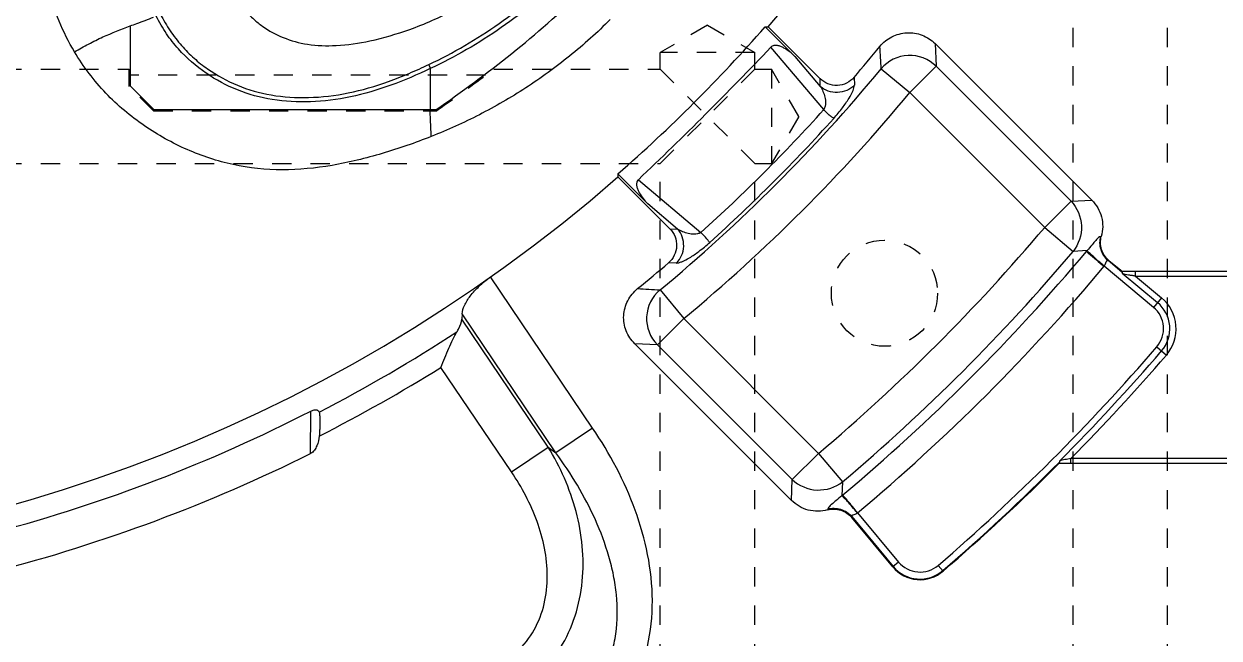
# Model space of a CAD drawing. Header units: millimetres. Extents: x 1540 to 3369, y -3458 to 1222.
# Drawn here: x 2321.8 to 2423.1, y -565 to -512.9 of the extents above; entities that cross this region are included whole.
import ezdxf

# ---------------------------------------------------------------- set-up
doc = ezdxf.new("R2010")
doc.units = ezdxf.units.MM
doc.header["$LTSCALE"] = 16.335
doc.linetypes.add('HIDDEN', pattern=[0.2, 0.1, -0.1])
doc.layers.add('21', color=7, linetype='CONTINUOUS')

msp = doc.modelspace()

# ---------------------------------------------------------------- linework, layer by layer
at = {"layer": '21', "color": 8, "linetype": 'HIDDEN'}
for p, q in [((2410.711, -635.737), (2410.711, -464.737)), ((2418.711, -635.737), (2418.711, -464.737)), ((2379.711, -513.005), (2375.711, -515.314)), ((2379.711, -513.005), (2383.711, -515.314)), ((2383.711, -515.314), (2375.711, -515.314)), ((2375.711, -516.737), (2375.711, -515.314)), ((2383.711, -516.737), (2383.711, -515.314)), ((2084.711, -516.737), (2330.686, -516.737)), ((2330.686, -518.198), (2330.686, -516.738)), ((2360.907, -517.253), (2330.686, -517.253)), ((2361.586, -516.737), (2375.711, -516.737)), ((2375.711, -516.737), (2379.711, -520.737)), ((2383.711, -516.737), (2379.711, -520.737)), ((2383.711, -516.737), (2385.134, -516.737)), ((2387.444, -520.737), (2385.134, -516.737)), ((2385.134, -516.737), (2385.134, -524.737)), ((2332.744, -520.257), (2330.686, -518.198)), ((2332.744, -520.257), (2356.752, -520.257)), ((2375.711, -524.737), (2379.711, -520.737)), ((2383.711, -524.737), (2379.711, -520.737)), ((2387.444, -520.737), (2385.134, -524.737)), ((2084.711, -524.737), (2375.711, -524.737)), ((2375.711, -635.737), (2375.711, -524.737)), ((2383.711, -524.737), (2385.134, -524.737)), ((2383.711, -635.737), (2383.711, -524.737))]:
    msp.add_line(p, q, dxfattribs=at)
at = {"layer": '21', "color": 7, "linetype": 'Continuous'}
for p, q in [((2387.118, -515.663), (2384.599, -513.143)), ((2384.847, -513.142), (2389.246, -517.541)), ((2398.996, -514.563), (2412.279, -527.846)), ((2398.996, -514.563), (2399.09, -516.492)), ((2389.575, -520.164), (2385.081, -514.872)), ((2387.118, -515.663), (2389.271, -518.2)), ((2396.862, -518.72), (2399.09, -516.492)), ((2410.522, -527.923), (2399.09, -516.492)), ((2389.271, -518.2), (2389.246, -517.541)), ((2392.137, -517.427), (2392.158, -518.091)), ((2394.436, -516.709), (2396.862, -518.72)), ((2332.786, -520.157), (2330.786, -518.157)), ((2408.293, -530.152), (2396.862, -518.72)), ((2372.122, -525.624), (2374.642, -528.144)), ((2376.518, -530.269), (2372.121, -525.872)), ((2373.851, -526.107), (2379.14, -530.598)), ((2377.176, -530.295), (2374.642, -528.144)), ((2410.522, -527.923), (2408.293, -530.152)), ((2410.522, -527.923), (2412.279, -527.846)), ((2376.518, -530.269), (2377.176, -530.295)), ((2408.293, -530.152), (2410.7, -532.186)), ((2413.091, -530.917), (2413.041, -530.921)), ((2411.883, -532.123), (2410.7, -532.186)), ((2377.067, -533.181), (2376.404, -533.16)), ((2417.514, -536.936), (2413.339, -533.452)), ((2413.659, -532.964), (2413.733, -532.956)), ((2414.836, -533.942), (2413.659, -532.964)), ((2369.975, -547.17), (2361.327, -534.35)), ((2430.511, -533.882), (2414.848, -533.882)), ((2414.861, -534.038), (2417.855, -536.526)), ((2415.986, -534.279), (2415.986, -533.882)), ((2415.986, -534.279), (2430.511, -534.279)), ((2415.986, -534.279), (2418.196, -536.116)), ((2375.686, -535.459), (2377.697, -537.885)), ((2418.196, -536.116), (2417.514, -536.936)), ((2358.912, -537.491), (2358.881, -537.924)), ((2366.206, -548.784), (2358.881, -537.924)), ((2366.858, -549.272), (2358.912, -537.491)), ((2375.469, -540.113), (2377.697, -537.885)), ((2377.697, -537.885), (2389.128, -549.317)), ((2375.469, -540.113), (2373.54, -540.019)), ((2386.823, -553.302), (2373.54, -540.019)), ((2375.469, -540.113), (2386.9, -551.545)), ((2417.794, -540.284), (2418.602, -540.98)), ((2363.09, -550.886), (2357.116, -542.029)), ((2346.072, -549.335), (2346.079, -545.741)), ((2346.838, -546.177), (2346.838, -547.186)), ((2369.975, -547.17), (2366.858, -549.272)), ((2363.09, -550.886), (2366.206, -548.784)), ((2366.206, -548.784), (2366.858, -549.272)), ((2389.128, -549.317), (2386.9, -551.545)), ((2389.128, -549.317), (2391.162, -551.724)), ((2445.511, -549.759), (2410.514, -549.759)), ((2410.514, -550.156), (2410.514, -549.759)), ((2409.526, -550.156), (2445.511, -550.156)), ((2386.823, -553.302), (2386.9, -551.545)), ((2391.162, -551.724), (2391.1, -552.906)), ((2389.897, -554.064), (2389.893, -554.115)), ((2391.932, -554.757), (2391.941, -554.683)), ((2395.417, -558.95), (2391.932, -554.757)), ((2391.941, -554.683), (2395.458, -558.915)), ((2392.428, -554.363), (2395.912, -558.538)), ((2395.912, -558.538), (2395.417, -558.95)), ((2399.26, -558.817), (2399.681, -559.306))]:
    msp.add_line(p, q, dxfattribs=at)
at = {"layer": '21', "color": 8, "linetype": 'HIDDEN'}
msp.add_circle((2394.711, -535.737), 4.5, dxfattribs=at)
at = {"layer": '21', "color": 7, "linetype": 'Continuous'}
for centre, radius, start, end in [((2284.698, -425.751), 132.914, 318.89166, 343.06632), ((2284.698, -425.751), 132.726, 311.19745, 318.82084), ((2161.679, -302.805), 308.027, 313.53599, 316.49116), ((2284.715, -425.737), 141.233, 319.51753, 320.9025), ((2024.386, -537.973), 370.66, 3.28876, 3.58374), ((2396.862, -518.72), 3.151, 44.99938, 140.33721), ((2284.715, -425.737), 142.53, 309.6622, 320.33721), ((2284.715, -425.737), 145.681, 309.6622, 320.33721), ((2356.459, -474.286), 45.871, 269.68147, 270.32752), ((2283.403, -424.421), 142.966, 312.04011, 317.95641), ((2284.065, -425.083), 143.154, 312.02171, 317.97483), ((2284.698, -425.751), 132.914, 228.88273, 311.12661), ((2284.715, -425.737), 161.784, 310.19475, 319.80459), ((2284.715, -425.737), 164.936, 310.19475, 319.80459), ((2284.715, -425.737), 165.8, 309.94725, 320.0521), ((2423.904, -542.315), 15.76, 139.70842, 140.05216), ((2284.715, -425.737), 141.233, 309.09691, 310.48191), ((2284.715, -425.737), 167.77, 309.94347, 320.05587), ((2396.956, -165.408), 370.662, 266.41535, 266.71033), ((2377.697, -537.885), 3.151, 129.6622, 224.99938), ((2416.009, -538.748), 2.889, 319.27993, 50.27221), ((2416.009, -538.748), 3.422, 319.27993, 50.27221), ((2416.009, -538.748), 2.355, 319.27993, 50.27221), ((2284.698, -425.751), 135.173, 297.35088, 303.07883), ((2284.715, -425.737), 175.588, 310.71942, 319.27993), ((2284.715, -425.737), 176.121, 315.1412, 319.27993), ((2284.715, -425.737), 176.655, 315.40755, 319.27993), ((2284.698, -425.751), 136.986, 296.96161, 301.91465), ((2284.698, -425.751), 134.779, 284.94544, 297.09219), ((2284.698, -425.751), 137.986, 284.51985, 296.41), ((2284.715, -425.737), 176.179, 310.71942, 315.11127), ((2284.715, -425.737), 176.233, 310.71942, 315.09024), ((2401.291, -564.928), 15.76, 129.94719, 130.29105), ((2397.724, -557.032), 3, 219.72713, 310.71942), ((2397.724, -557.032), 2.946, 219.72713, 310.71942), ((2397.724, -557.032), 2.355, 219.72713, 310.71942)]:
    msp.add_arc(centre, radius, start, end, dxfattribs=at)
for points, knots in [([(2344.702, -489.771), (2343.83, -490.884), (2342.498, -492.633), (2340.855, -495.074), (2339.759, -496.972), (2338.961, -498.81), (2338.486, -500.563), (2338.272, -502.243), (2338.263, -504.414), (2338.519, -506.524), (2338.995, -508.498), (2339.538, -510.113), (2340.276, -511.481), (2341.229, -512.507), (2342.253, -513.327), (2343.76, -514.145), (2345.89, -514.721), (2348.398, -514.802), (2351.316, -514.355), (2354.673, -513.381), (2358.355, -511.742), (2362.035, -509.421), (2364.347, -507.511), (2365.409, -506.464)], [0, 0, 0, 0, 0.0813787, 0.1264739, 0.1692607, 0.2073758, 0.2414944, 0.2734185, 0.3045897, 0.3662675, 0.395151, 0.4213181, 0.4643287, 0.483175, 0.5016157, 0.5396599, 0.580927, 0.6274538, 0.6829999, 0.7502207, 0.8281612, 0.9141125, 1, 1, 1, 1]), ([(2326.063, -515.266), (2325.056, -513.602), (2323.58, -509.9), (2322.924, -506.001), (2322.784, -504.02)], [0, 0, 0, 0, 0.4946505, 1, 1, 1, 1]), ([(2356.096, -516.339), (2357.133, -515.848), (2359.166, -514.766), (2363.054, -512.281), (2365.733, -510.048), (2367.369, -508.414)], [0, 0, 0, 0, 0.2486675, 0.498663, 1, 1, 1, 1]), ([(2367.635, -508.683), (2365.98, -510.35), (2362.374, -513.361), (2358.307, -515.701), (2356.209, -516.689)], [0, 0, 0, 0, 0.5031501, 1, 1, 1, 1]), ([(2356.721, -520.157), (2358.896, -518.634), (2363.191, -515.506), (2367.187, -511.986), (2369.055, -510.1)], [0, 0, 0, 0, 0.5000384, 1, 1, 1, 1]), ([(2330.783, -513.068), (2330.97, -512.998), (2331.633, -512.756), (2332.293, -512.508), (2332.765, -512.324)], [0, 0, 0, 0, 0.2826184, 1, 1, 1, 1]), ([(2356.209, -516.689), (2355.116, -517.209), (2352.909, -518.152), (2349.511, -519.164), (2346.119, -519.594), (2342.867, -519.425), (2339.842, -518.615), (2337.124, -517.148), (2335.143, -515.435), (2333.805, -513.728), (2333.238, -512.753), (2332.98, -512.237)], [0, 0, 0, 0, 0.1375682, 0.2721923, 0.4015567, 0.5241298, 0.6399394, 0.7542974, 0.872299, 0.9344753, 1, 1, 1, 1]), ([(2333.351, -512.084), (2333.595, -512.566), (2334.137, -513.489), (2335.09, -514.741), (2336.159, -515.82), (2337.696, -517.025), (2339.85, -518.216), (2342.775, -519.044), (2345.971, -519.234), (2349.339, -518.838), (2352.166, -517.999), (2354.416, -517.106), (2355.543, -516.601), (2356.096, -516.339)], [0, 0, 0, 0, 0.0627469, 0.1238226, 0.1820889, 0.2384746, 0.3501038, 0.4651263, 0.5882716, 0.7191353, 0.8567323, 0.9289773, 1, 1, 1, 1]), ([(2371.473, -512.518), (2370.38, -513.617), (2368.08, -515.676), (2364.357, -518.378), (2360.428, -520.657), (2357.685, -521.893), (2356.301, -522.441)], [0, 0, 0, 0, 0.2547661, 0.5063143, 0.7551918, 1, 1, 1, 1]), ([(2326.063, -515.266), (2326.455, -515.037), (2327.243, -514.592), (2328.803, -513.822), (2330.002, -513.357), (2330.783, -513.068)], [0, 0, 0, 0, 0.2611807, 0.5206755, 1, 1, 1, 1]), ([(2330.785, -513.07), (2330.784, -513.911), (2330.792, -515.606), (2330.779, -517.302), (2330.786, -518.157)], [0, 0, 0, 0, 0.4959241, 1, 1, 1, 1]), ([(2384.599, -513.143), (2384.639, -513.144), (2384.722, -513.136), (2384.805, -513.144), (2384.847, -513.142)], [0, 0, 0, 0, 0.4901654, 1, 1, 1, 1]), ([(2394.322, -514.804), (2394.6, -514.469), (2395.299, -513.897), (2396.602, -513.567), (2397.933, -513.757), (2398.686, -514.257), (2398.996, -514.563)], [0, 0, 0, 0, 0.2500322, 0.5000257, 0.7500019, 1, 1, 1, 1]), ([(2356.302, -522.444), (2354.936, -522.982), (2352.17, -523.947), (2347.948, -524.983), (2343.683, -525.416), (2339.499, -524.984), (2335.542, -523.665), (2331.876, -521.621), (2328.574, -518.858), (2326.806, -516.528), (2326.062, -515.264)], [0, 0, 0, 0, 0.1291106, 0.2572003, 0.3814417, 0.5040799, 0.6240044, 0.7456351, 0.8710601, 1, 1, 1, 1]), ([(2387.118, -515.663), (2386.979, -515.524), (2386.685, -515.26), (2386.277, -514.98), (2385.921, -514.809), (2385.637, -514.722), (2385.337, -514.702), (2385.146, -514.798), (2385.081, -514.872)], [0, 0, 0, 0, 0.250091, 0.5000682, 0.6251726, 0.7502283, 0.87532, 1, 1, 1, 1]), ([(2356.209, -516.689), (2356.211, -516.671), (2356.201, -516.622), (2356.17, -516.503), (2356.132, -516.404), (2356.096, -516.339)], [0, 0, 0, 0, 0.1517984, 0.3984082, 1, 1, 1, 1]), ([(2356.209, -516.689), (2356.2, -516.887), (2356.222, -517.344), (2356.211, -518.124), (2356.197, -519.082), (2356.197, -519.781), (2356.203, -520.157)], [0, 0, 0, 0, 0.1708497, 0.3953653, 0.6751241, 1, 1, 1, 1]), ([(2392.137, -517.427), (2391.959, -517.628), (2391.524, -517.973), (2390.718, -518.166), (2389.9, -518.037), (2389.439, -517.728), (2389.246, -517.541)], [0, 0, 0, 0, 0.2501415, 0.4999942, 0.7498465, 1, 1, 1, 1]), ([(2392.158, -518.091), (2391.808, -518.472), (2390.743, -518.903), (2389.648, -518.553), (2389.271, -518.2)], [0, 0, 0, 0, 0.4999981, 1, 1, 1, 1]), ([(2389.271, -518.2), (2389.36, -518.334), (2389.512, -518.629), (2389.673, -519.101), (2389.726, -519.528), (2389.688, -519.888), (2389.621, -520.072), (2389.575, -520.164)], [0, 0, 0, 0, 0.2334381, 0.4785554, 0.7191386, 0.8504104, 1, 1, 1, 1]), ([(2390.407, -520.918), (2390.667, -520.631), (2391.123, -520.076), (2391.674, -519.28), (2392.028, -518.639), (2392.152, -518.246), (2392.158, -518.091)], [0, 0, 0, 0, 0.3459572, 0.6403778, 0.8619546, 1, 1, 1, 1]), ([(2332.786, -520.157), (2333.866, -520.137), (2336.031, -520.159), (2339.278, -520.151), (2342.487, -520.172), (2345.545, -520.158), (2348.384, -520.148), (2351.037, -520.158), (2353.62, -520.157), (2355.34, -520.151), (2356.203, -520.157)], [0, 0, 0, 0, 0.1383692, 0.2773731, 0.4159674, 0.5495097, 0.6690826, 0.7796812, 0.8894114, 1, 1, 1, 1]), ([(2356.302, -522.444), (2356.292, -522.252), (2356.249, -521.49), (2356.213, -520.728), (2356.203, -520.157)], [0, 0, 0, 0, 0.2518815, 1, 1, 1, 1]), ([(2390.407, -520.918), (2390.373, -520.886), (2390.266, -520.811), (2390.077, -520.662), (2389.83, -520.445), (2389.661, -520.266), (2389.575, -520.164)], [0, 0, 0, 0, 0.1254608, 0.3461884, 0.6435124, 1, 1, 1, 1]), ([(2373.851, -526.107), (2373.777, -526.172), (2373.681, -526.363), (2373.701, -526.663), (2373.788, -526.947), (2373.959, -527.303), (2374.239, -527.711), (2374.503, -528.005), (2374.642, -528.144)], [0, 0, 0, 0, 0.1247036, 0.2497757, 0.3748368, 0.4999369, 0.7499088, 1, 1, 1, 1]), ([(2412.279, -527.846), (2412.667, -528.234), (2413.252, -529.231), (2413.24, -530.389), (2413.091, -530.917)], [0, 0, 0, 0, 0.5000962, 1, 1, 1, 1]), ([(2376.518, -530.269), (2376.704, -530.463), (2377.014, -530.923), (2377.143, -531.741), (2376.95, -532.547), (2376.605, -532.982), (2376.404, -533.16)], [0, 0, 0, 0, 0.2501529, 0.500005, 0.7498578, 1, 1, 1, 1]), ([(2377.067, -533.181), (2377.449, -532.831), (2377.892, -531.767), (2377.53, -530.672), (2377.176, -530.295)], [0, 0, 0, 0, 0.4999981, 1, 1, 1, 1]), ([(2379.14, -530.598), (2379.048, -530.645), (2378.863, -530.712), (2378.504, -530.749), (2378.077, -530.696), (2377.606, -530.535), (2377.311, -530.383), (2377.176, -530.295)], [0, 0, 0, 0, 0.1497612, 0.2813461, 0.5214252, 0.7664978, 1, 1, 1, 1]), ([(2379.894, -531.431), (2379.862, -531.396), (2379.787, -531.289), (2379.637, -531.1), (2379.421, -530.853), (2379.242, -530.685), (2379.14, -530.598)], [0, 0, 0, 0, 0.1264184, 0.3473288, 0.6439798, 1, 1, 1, 1]), ([(2377.067, -533.181), (2377.136, -533.178), (2377.293, -533.147), (2377.674, -533.013), (2378.257, -532.701), (2379.051, -532.156), (2379.602, -531.695), (2379.894, -531.431)], [0, 0, 0, 0, 0.061206, 0.1418587, 0.3598928, 0.6484116, 1, 1, 1, 1]), ([(2413.041, -530.921), (2412.971, -530.93), (2412.809, -531.035), (2412.586, -531.289), (2412.273, -531.67), (2412.027, -531.959), (2411.882, -532.123)], [0, 0, 0, 0, 0.125736, 0.3226205, 0.6103201, 1, 1, 1, 1]), ([(2413.659, -532.964), (2413.383, -532.721), (2412.964, -532.06), (2412.947, -531.28), (2413.041, -530.921)], [0, 0, 0, 0, 0.4986257, 1, 1, 1, 1]), ([(2413.733, -532.956), (2413.447, -532.718), (2412.999, -532.067), (2412.991, -531.275), (2413.091, -530.917)], [0, 0, 0, 0, 0.500111, 1, 1, 1, 1]), ([(2411.822, -532.196), (2411.882, -532.246), (2412.386, -532.668), (2412.888, -533.092), (2413.339, -533.452)], [0, 0, 0, 0, 0.1206006, 1, 1, 1, 1]), ([(2413.339, -533.452), (2413.171, -533.303), (2412.853, -533.022), (2412.424, -532.639), (2412.126, -532.369), (2411.959, -532.206), (2411.901, -532.147), (2411.882, -532.123)], [0, 0, 0, 0, 0.3418418, 0.6444454, 0.8747665, 0.9526239, 1, 1, 1, 1]), ([(2413.339, -533.452), (2413.384, -533.393), (2413.447, -533.272), (2413.495, -533.122), (2413.534, -533.026), (2413.562, -532.975), (2413.609, -532.944), (2413.643, -532.957), (2413.659, -532.964)], [0, 0, 0, 0, 0.3524899, 0.6406497, 0.7547169, 0.8442328, 0.9147254, 1, 1, 1, 1]), ([(2358.912, -537.491), (2358.93, -537.247), (2359.105, -536.702), (2359.613, -535.909), (2360.369, -535.092), (2360.987, -534.59), (2361.327, -534.35)], [0, 0, 0, 0, 0.1808859, 0.4132703, 0.692434, 1, 1, 1, 1]), ([(2414.848, -533.882), (2414.839, -533.887), (2414.804, -533.895), (2414.831, -533.927), (2414.84, -533.94)], [0, 0, 0, 0, 0.3968015, 1, 1, 1, 1]), ([(2414.84, -533.94), (2414.842, -533.947), (2414.851, -533.979), (2414.859, -534.011), (2414.861, -534.038)], [0, 0, 0, 0, 0.2094963, 1, 1, 1, 1]), ([(2414.861, -534.038), (2415.029, -534.117), (2415.315, -534.168), (2415.695, -534.206), (2415.889, -534.251), (2415.986, -534.279)], [0, 0, 0, 0, 0.4837652, 0.7389473, 1, 1, 1, 1]), ([(2373.54, -540.019), (2373.235, -539.706), (2372.723, -538.963), (2372.514, -537.625), (2372.877, -536.325), (2373.448, -535.629), (2373.781, -535.345)], [0, 0, 0, 0, 0.2501011, 0.4998938, 0.7497981, 1, 1, 1, 1]), ([(2358.474, -539.015), (2358.534, -538.92), (2358.725, -538.582), (2358.861, -538.201), (2358.881, -537.924)], [0, 0, 0, 0, 0.2875876, 1, 1, 1, 1]), ([(2357.116, -542.029), (2357.337, -541.485), (2357.657, -540.686), (2358.107, -539.68), (2358.345, -539.221), (2358.474, -539.015)], [0, 0, 0, 0, 0.5322066, 0.7798353, 1, 1, 1, 1]), ([(2346.079, -545.741), (2346.168, -545.695), (2346.333, -545.629), (2346.567, -545.612), (2346.728, -545.689), (2346.784, -545.772), (2346.801, -545.813)], [0, 0, 0, 0, 0.3698284, 0.6464817, 0.8370496, 1, 1, 1, 1]), ([(2346.801, -545.813), (2346.822, -545.862), (2346.836, -545.986), (2346.838, -546.108), (2346.838, -546.177)], [0, 0, 0, 0, 0.4349757, 1, 1, 1, 1]), ([(2346.806, -547.848), (2346.771, -548.13), (2346.673, -548.555), (2346.41, -549.061), (2346.2, -549.272), (2346.072, -549.335)], [0, 0, 0, 0, 0.5001221, 0.7505077, 1, 1, 1, 1]), ([(2346.838, -547.186), (2346.838, -547.241), (2346.836, -547.461), (2346.827, -547.682), (2346.806, -547.847)], [0, 0, 0, 0, 0.2462464, 1, 1, 1, 1]), ([(2367.722, -574.844), (2368.863, -574.209), (2370.998, -572.638), (2373.392, -569.465), (2374.778, -565.744), (2375.176, -561.807), (2374.747, -557.883), (2373.301, -552.841), (2371.435, -549.335), (2369.975, -547.17)], [0, 0, 0, 0, 0.1249699, 0.2498897, 0.3748768, 0.4999484, 0.6250713, 0.7502009, 1, 1, 1, 1]), ([(2363.014, -570.031), (2363.866, -569.509), (2365.46, -568.268), (2367.339, -565.893), (2368.595, -563.139), (2369.395, -559.207), (2368.87, -554.152), (2367.233, -550.478), (2366.206, -548.784)], [0, 0, 0, 0, 0.1254852, 0.2510438, 0.3765881, 0.5020039, 0.751178, 1, 1, 1, 1]), ([(2366.346, -572.373), (2367.336, -571.884), (2368.732, -570.926), (2370.182, -569.244), (2371.034, -567.807), (2371.631, -566.249), (2372.092, -564.079), (2372.102, -561.844), (2371.768, -559.66), (2371.24, -557.515), (2369.882, -553.898), (2368.156, -551.047), (2366.858, -549.272)], [0, 0, 0, 0, 0.1250379, 0.1877864, 0.2505327, 0.3132747, 0.3759775, 0.5010147, 0.5635803, 0.6260804, 0.7509081, 1, 1, 1, 1]), ([(2409.534, -550.072), (2409.525, -550.088), (2409.513, -550.117), (2409.522, -550.146), (2409.526, -550.156)], [0, 0, 0, 0, 0.6310049, 1, 1, 1, 1]), ([(2409.558, -549.966), (2409.557, -549.976), (2409.553, -550.012), (2409.541, -550.047), (2409.533, -550.072)], [0, 0, 0, 0, 0.276443, 1, 1, 1, 1]), ([(2410.514, -549.759), (2410.431, -549.784), (2410.264, -549.824), (2409.939, -549.846), (2409.695, -549.891), (2409.558, -549.966)], [0, 0, 0, 0, 0.2658866, 0.5214132, 1, 1, 1, 1]), ([(2361.665, -567.546), (2362.358, -567.169), (2363.656, -566.235), (2365.119, -564.334), (2365.969, -562.093), (2366.218, -559.718), (2365.964, -557.35), (2365.096, -554.307), (2363.971, -552.192), (2363.09, -550.886)], [0, 0, 0, 0, 0.1249757, 0.2499122, 0.3749235, 0.5000149, 0.625125, 0.750227, 1, 1, 1, 1]), ([(2391.099, -552.905), (2390.935, -553.05), (2390.646, -553.296), (2390.266, -553.608), (2390.012, -553.833), (2389.906, -553.994), (2389.897, -554.064)], [0, 0, 0, 0, 0.389281, 0.6771407, 0.8737241, 1, 1, 1, 1]), ([(2392.428, -554.363), (2392.279, -554.194), (2391.998, -553.877), (2391.615, -553.448), (2391.345, -553.15), (2391.183, -552.982), (2391.123, -552.925), (2391.099, -552.905)], [0, 0, 0, 0, 0.3418425, 0.6444454, 0.8747654, 0.9526229, 1, 1, 1, 1]), ([(2392.428, -554.363), (2392.286, -554.184), (2391.873, -553.674), (2391.447, -553.174), (2391.172, -552.845)], [0, 0, 0, 0, 0.3472564, 1, 1, 1, 1]), ([(2389.893, -554.115), (2389.365, -554.263), (2388.207, -554.276), (2387.211, -553.69), (2386.823, -553.302)], [0, 0, 0, 0, 0.4999259, 1, 1, 1, 1]), ([(2389.893, -554.115), (2390.251, -554.014), (2391.043, -554.023), (2391.695, -554.471), (2391.932, -554.757)], [0, 0, 0, 0, 0.4998977, 1, 1, 1, 1]), ([(2391.941, -554.683), (2391.697, -554.407), (2391.034, -553.996), (2390.255, -553.971), (2389.897, -554.064)], [0, 0, 0, 0, 0.4986429, 1, 1, 1, 1]), ([(2391.941, -554.683), (2391.933, -554.667), (2391.92, -554.632), (2391.95, -554.584), (2392.001, -554.556), (2392.096, -554.518), (2392.248, -554.47), (2392.369, -554.407), (2392.428, -554.363)], [0, 0, 0, 0, 0.0861121, 0.1566753, 0.2458839, 0.3595369, 0.6473139, 1, 1, 1, 1])]:
    msp.add_open_spline(points, degree=3, knots=knots, dxfattribs=at)
at = {"layer": '21', "color": 8, "linetype": 'HIDDEN'}
msp.add_open_spline([(2356.752, -520.257), (2356.757, -520.254), (2356.804, -520.22), (2358.203, -519.239), (2359.819, -518.079), (2361.36, -516.91), (2361.586, -516.737)], degree=3, knots=[0, 0, 0, 0, 0.0026579, 0.0291057, 0.8573401, 1, 1, 1, 1], dxfattribs=at)
at = {"layer": '21', "color": 7, "linetype": 'Continuous'}
for points in [[(2372.122, -525.624), (2372.124, -525.707), (2372.124, -525.789), (2372.121, -525.872)], [(2410.522, -527.923), (2411.043, -528.474), (2411.697, -530.009), (2411.174, -531.593), (2410.7, -532.186)], [(2413.733, -532.956), (2414.102, -533.268), (2414.476, -533.574), (2414.848, -533.882)], [(2386.9, -551.545), (2387.451, -552.066), (2388.985, -552.72), (2390.569, -552.197), (2391.162, -551.724)]]:
    msp.add_open_spline(points, degree=3, dxfattribs=at)

doc.saveas('drawing.dxf')
